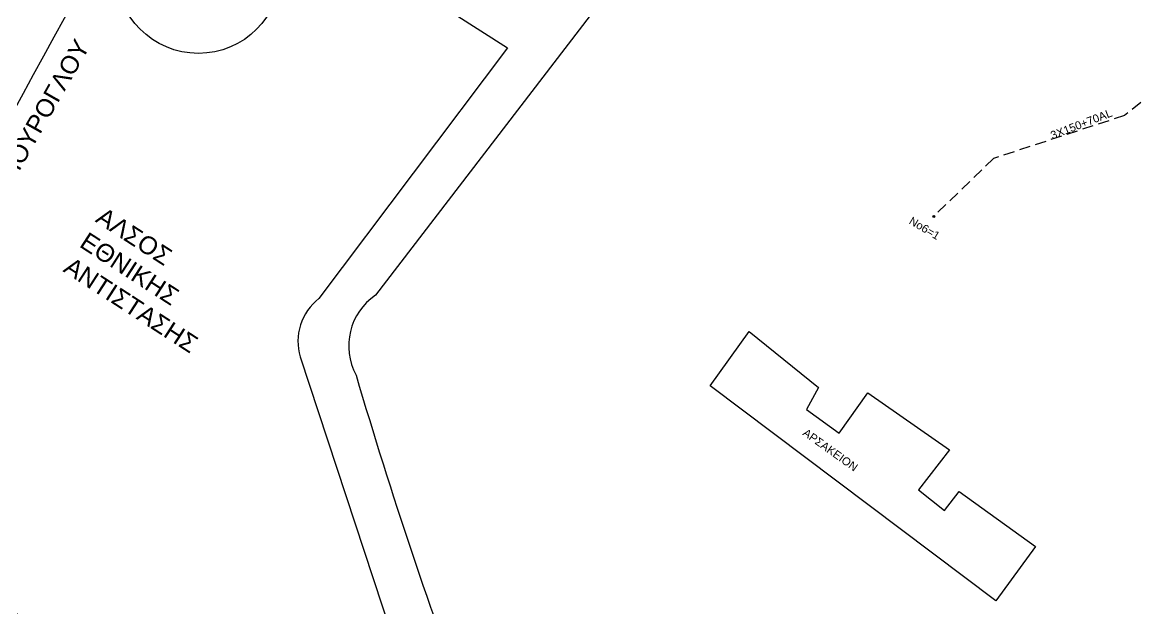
# Model space of a CAD drawing. Header units: millimetres. Extents: x 8791 to 11104, y 1833 to 2902.
# Drawn here: x 10486.3 to 10742.1, y 2535.6 to 2670.2 of the extents above; entities that cross this region are included whole.
import ezdxf
from ezdxf.enums import TextEntityAlignment as Align

# ---------------------------------------------------------------- set-up
doc = ezdxf.new("R2010")
doc.units = ezdxf.units.MM
doc.linetypes.add('DASHED', pattern=[19.05, 12.7, -6.35])
for name, color, linetype in [('Επιγραφές - Σχήματα', 7, 'Continuous'), ('Καλώδια ΧΤ   3x150+70AL', 7, 'DASHED'), ('Συνδέσεις', 7, 'Continuous'), ('Υπόβαθρο ΔΕΗ', 7, 'Continuous')]:
    doc.layers.add(name, color=color, linetype=linetype)
doc.styles.add('ar', font='ARIAL.TTF')
doc.styles.get("Standard").update_dxf_attribs({"font": 'ARIAL.TTF'})
doc.linetypes.add('SYN_LINE', pattern='A,0.5,-0.0001,["/\\/\\/\\/",Standard,S=0.1,R=0,X=0,Y=-0.05],-0.25', length=0.7501)

# ---------------------------------------------------------------- blocks, each defined once
blk = doc.blocks.new('_ΣΥΝΔΕΣΗ')
at = {"layer": 'Συνδέσεις', "linetype": 'SYN_LINE', "ltscale": 40}
blk.add_hatch(color=256, dxfattribs=at).paths.add_polyline_path([(0.5, -0.01, 1), (-0.5, -0.01, 1)])
at = {"layer": 'Συνδέσεις'}
blk.add_circle((0, -0.01), 0.5, dxfattribs=at)

msp = doc.modelspace()

# ---------------------------------------------------------------- linework, layer by layer
at = {"layer": 'Καλώδια ΧΤ   3x150+70AL', "color": 151, "ltscale": 0.2}
msp.add_lwpolyline([(10793.43, 2628.82), (10795.01, 2628.54), (10795.01, 2629.49), (10795.06, 2631.43), (10763.76, 2668.58), (10739.32, 2648.79), (10709.26, 2638.96), (10695.52, 2625.66)], dxfattribs=at)
at = {"layer": 'Συνδέσεις'}
msp.add_circle((10526.71, 2681.93), 18.88, dxfattribs=at)
at = {"layer": 'Υπόβαθρο ΔΕΗ'}
for points in [[(10674.3, 2746.87), (10567.36, 2607.57, 0.384387), (10562.9, 2589.26, 0.018473), (10589.98, 2508.49, 0.000209), (10622.17, 2411.07, 0.270455), (10635.05, 2399.03), (10740.38, 2350.63), (10747.48, 2373.39, -0.162013), (10744.35, 2431.05, -0.000036), (10780.51, 2576.42, -0.011845), (10794.88, 2630.46, -0.003458), (10697.49, 2744.04, 0.524841), (10674.3, 2746.87, 0.851705)], [(10519.79, 2714.07), (10597.67, 2664.36), (10554.38, 2606.81, 0.308553), (10550.08, 2593.4), (10577.34, 2510.74), (10611.55, 2405.48), (10561.34, 2391.46, 0.055227), (10523.53, 2479.13, 0.044737), (10482.43, 2537.59, 0.079704), (10444.73, 2576, -0.006283), (10519.79, 2714.07, -1.104591)], [(10391.14, 2604.5), (10349.85, 2536.45, -0.145088), (10427.72, 2469.66, -0.064065), (10469.04, 2366.12, -0.007079), (10549.76, 2388.17, 0.075665), (10495.78, 2501.27, 0.085809), (10391.14, 2604.5, 4.800216)]]:
    msp.add_lwpolyline(points, format="xyb", dxfattribs=at)
msp.add_lwpolyline([(10644.18, 2586.81), (10653.14, 2599.27), (10669.04, 2586.38), (10666.32, 2581.36), (10673.77, 2575.92), (10680.36, 2585.16), (10699.14, 2572.13), (10692.04, 2562.89), (10698.01, 2558.21), (10701.37, 2562.57), (10718.86, 2549.9), (10709.76, 2537.44), (10644.18, 2586.81)], dxfattribs=at)

# ---------------------------------------------------------------- block references
at = {"layer": 'Συνδέσεις', "xscale": 0.4594340150518314, "yscale": 0.4594340150518314, "zscale": 0.4594340150518314}
msp.add_blockref('_ΣΥΝΔΕΣΗ', (10695.52, 2625.66), dxfattribs=at)

# ---------------------------------------------------------------- texts
at = {"layer": 'Επιγραφές - Σχήματα', "ltscale": 20, "attachment_point": 1, "style": 'ar'}
for s, insert, char_height, width, rotation in [('ΚΑΜΠΟΥΡΟΓΛΟΥ', (10474.58, 2624.85), 4.0839, 19.788, 60.3734), ('ΑΛΣΟΣ ΕΘΝΙΚΗΣ ΑΝΤΙΣΤΑΣΗΣ', (10505.07, 2627.98), 4.0839, 19.788, 327.1024), ('Νο6=1', (10690.6, 2625.67), 1.838, 7.5996, 329.364), ('ΑΡΣΑΚΕΙΟΝ', (10666.35, 2577.1), 1.838, 19.788, 324.4191)]:
    msp.add_mtext(s, dxfattribs=dict(at, insert=insert, char_height=char_height, width=width, rotation=rotation))
at = {"layer": 'Καλώδια ΧΤ   3x150+70AL', "ltscale": 0.2}
msp.add_text('3X150+70AL', height=1.838, rotation=21.186, dxfattribs=at).set_placement((10729.39, 2646.84), align=Align.MIDDLE)

doc.saveas('drawing.dxf')
